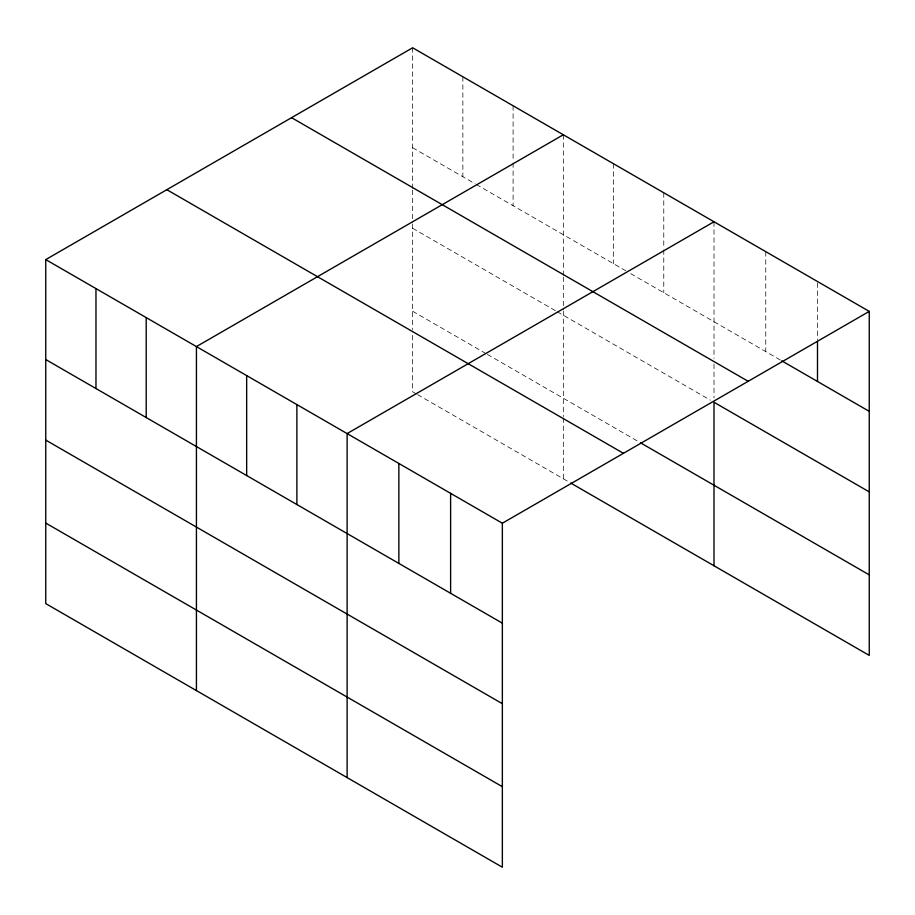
<?xml version="1.0" encoding="UTF-8"?>
<svg xmlns="http://www.w3.org/2000/svg" width="915" height="915" viewBox="0 0 915 915"><rect width="100%" height="100%" fill="white"/><g stroke="black" fill="none" stroke-linecap="round" stroke-linejoin="round"><path stroke-width="0.69" stroke-dasharray="4.58 3.43" d="M412.642 147.727L475.114 183.801M476.349 184.51L625.803 270.794M630.698 273.619L780.541 360.133M412.642 228.27L555.977 311.02M557.201 311.729L710.326 400.13M412.642 311.249L486.14 353.682M487.363 354.391L639.276 442.094M416.314 393.907L412.642 391.78L412.642 331.024M417.537 394.605L569.45 482.308M817.495 282.952L817.495 340.06M765.752 251.648L765.752 351.6M713.997 221.762L713.997 358.451M713.997 364.101L713.997 398.014M663.775 192.768L663.775 248.457M663.775 249.886L663.775 292.72M613.553 163.774L613.553 263.726M563.32 134.768L563.32 275.701M563.32 277.108L563.32 309.613M563.32 311.02L563.32 416.611M563.32 418.018L563.32 478.774M513.098 105.774L513.098 161.463M513.098 162.893L513.098 205.726M462.864 76.769L462.864 176.721M412.642 47.774L412.642 188.707M412.642 190.114L412.642 222.608M412.642 224.026L412.642 329.617"/><path stroke-width="1.37" d="M502.358 703.704L502.358 523.22L45.75 259.597L45.75 603.603L502.358 867.226L502.358 703.704L45.75 440.092M45.75 259.597L412.642 47.774L869.25 311.397L869.25 655.403L570.674 483.017M563.32 134.768L196.428 346.591L196.428 690.596M713.997 221.762L347.117 433.584L347.117 777.59M502.358 523.22L869.25 311.397M781.765 360.842L869.25 411.35M291.565 117.68L748.173 381.303M869.25 491.881L713.997 402.257L713.997 565.767M640.5 442.791L869.25 574.86M166.827 189.691L623.435 453.314M45.75 359.549L502.358 623.172M45.75 523.071L502.358 786.683M817.495 341.489L817.495 381.475M450.615 493.345L450.615 593.297M398.86 463.47L398.86 563.423M296.883 404.59L296.883 504.542M246.661 375.596L246.661 475.548M146.206 317.596L146.206 417.549M95.972 288.591L95.972 388.543"/></g></svg>
